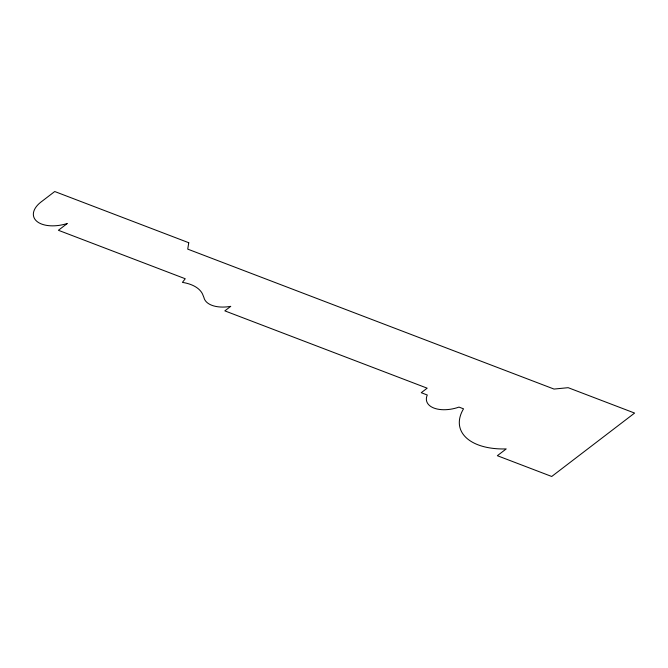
<?xml version="1.0" encoding="UTF-8"?>
<svg xmlns="http://www.w3.org/2000/svg" width="668" height="668" viewBox="0 0 668 668"><rect width="100%" height="100%" fill="white"/><g stroke="black" fill="none" stroke-linecap="round" stroke-linejoin="round"><path stroke-width="1" d="M188.76 242.726L187.741 249.131L554.014 389.068L568.159 387.682L634.6 413.066L551.718 476.476L497.351 455.701L506.235 448.913A64.17 35.137 -14.7 0 1 463.534 408.824L459 407.096A25.902 14.187 -14.7 0 1 433.966 408.081A25.902 14.187 -14.7 0 1 427.286 395.013L421.249 392.7L427.169 388.175L224.832 310.87L230.752 306.345A27.764 15.205 -14.7 0 1 203.915 297.485L202.521 294.012A44.472 24.349 -14.7 0 0 182.422 282.389L185.253 278.748L58.408 230.285L67.293 223.488A28.114 15.389 -14.7 0 1 36.648 221.166A28.114 15.389 -14.7 0 1 42.084 201.202L54.734 191.524L188.76 242.726"/></g></svg>
